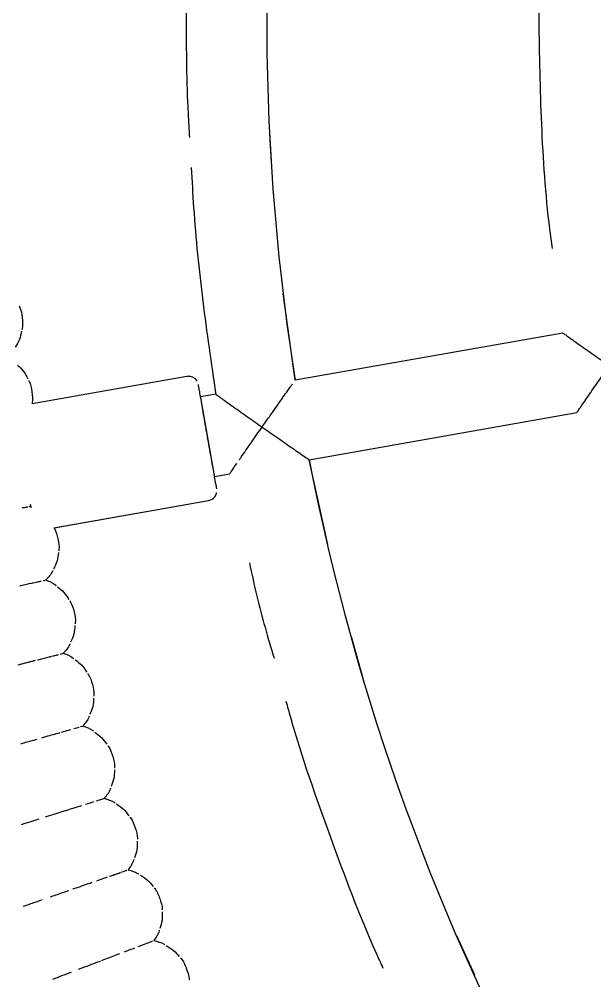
# Model space of a CAD drawing. Extents: x -360 to 379, y -342 to 365.
# Drawn here: x -40.6 to -29.17, y -155.17 to -136.09 of the extents above; entities that cross this region are included whole.
import ezdxf

# ---------------------------------------------------------------- set-up
doc = ezdxf.new("R2010")
doc.units = 0
doc.layers.get('0').update_dxf_attribs({"linetype": 'CONTINUOUS'})

msp = doc.modelspace()

# ---------------------------------------------------------------- linework, layer by layer
at = {"color": 7, "linetype": 'CONTINUOUS'}
for p, q in [((-35.585, -138.929), (-35.619, -138.358)), ((-35.119, -143.252), (-35.356, -141.533)), ((-29.8, -142.314), (-35.119, -143.252)), ((-29.8, -142.314), (-35.119, -143.252)), ((-37.272, -143.175), (-40.342, -143.716)), ((-37.272, -143.175), (-40.341, -143.716)), ((-37.064, -143.271), (-37.064, -143.271)), ((-36.694, -143.53), (-36.997, -143.583)), ((-36.694, -143.53), (-36.997, -143.583)), ((-36.722, -145.142), (-36.994, -143.6)), ((-36.651, -143.561), (-36.648, -143.563)), ((-34.841, -144.828), (-29.522, -143.89)), ((-34.841, -144.828), (-29.522, -143.89)), ((-34.946, -144.755), (-34.884, -144.798)), ((-34.858, -144.816), (-34.841, -144.828)), ((-34.467, -146.512), (-34.841, -144.828)), ((-36.719, -145.159), (-36.417, -145.106)), ((-36.719, -145.159), (-36.417, -145.106)), ((-36.716, -145.173), (-36.719, -145.159)), ((-36.682, -145.366), (-36.684, -145.359)), ((-36.681, -145.375), (-36.682, -145.366)), ((-36.675, -145.476), (-36.675, -145.476)), ((-39.908, -146.178), (-36.838, -145.637)), ((-39.906, -146.178), (-36.838, -145.637)), ((-33.767, -149.168), (-33.996, -148.344)), ((-40.619, -148.895), (-40.271, -148.807)), ((-31.553, -155.055), (-31.908, -154.277)), ((-37.938, -154.375), (-37.935, -154.374))]:
    msp.add_line(p, q, dxfattribs=at)
at = {"color": 7, "linetype": 'CONTINUOUS', "flags": 128}
for points in [[(-40.327, -147.271), (-40.308, -147.267), (-40.296, -147.265)], [(-40.07, -147.215), (-40.069, -147.214), (-40.068, -147.214)], [(-39.984, -148.735), (-39.963, -148.73), (-39.953, -148.727)], [(-39.726, -148.67), (-39.724, -148.669), (-39.723, -148.669)], [(-39.802, -150.246), (-39.798, -150.244), (-39.791, -150.242)], [(-39.54, -150.171), (-39.537, -150.17), (-39.536, -150.17)], [(-38.802, -153.092), (-38.791, -153.088), (-38.582, -153.016)]]:
    msp.add_lwpolyline(points, dxfattribs=at)
at = {"color": 7, "linetype": 'CONTINUOUS'}
for start, end in [(171.0009, 180), (180, 188.9991), (191.0009, 208.9991)]:
    msp.add_arc((10.118, -136.088), 45.8, start, end, dxfattribs=at)
for points, knots in [([(-30.017, -131.539), (-30.034, -131.668), (-30.143, -132.487), (-30.246, -134.005), (-30.27, -135.394), (-30.282, -136.088)], [0, 0, 0, 0, 0.086154, 0.543077, 1, 1, 1, 1]), ([(-37.217, -133.739), (-37.227, -133.899), (-37.277, -134.681), (-37.28, -135.465), (-37.282, -136.088)], [0, 0, 0, 0, 0.20537, 1, 1, 1, 1]), ([(-37.282, -136.088), (-37.28, -136.711), (-37.277, -137.495), (-37.227, -138.277), (-37.217, -138.438)], [0, 0, 0, 0, 0.7946305, 1, 1, 1, 1]), ([(-30.282, -136.088), (-30.27, -136.783), (-30.246, -138.171), (-30.143, -139.69), (-30.034, -140.508), (-30.017, -140.638)], [0, 0, 0, 0, 0.456923, 0.913846, 1, 1, 1, 1]), ([(-37.182, -139.032), (-37.167, -139.295), (-37.119, -140.18), (-36.964, -141.682), (-36.784, -142.914), (-36.694, -143.53)], [0, 0, 0, 0, 0.174575, 0.587288, 1, 1, 1, 1]), ([(-40.596, -141.782), (-40.594, -141.787), (-40.557, -141.856), (-40.547, -141.935), (-40.537, -142.009)], [0, 0, 0, 0, 0.061307, 1, 1, 1, 1]), ([(-40.537, -142.009), (-40.53, -142.083), (-40.521, -142.163), (-40.541, -142.238), (-40.542, -142.243)], [0, 0, 0, 0, 0.938693, 1, 1, 1, 1]), ([(-40.551, -142.277), (-40.562, -142.334), (-40.584, -142.447), (-40.645, -142.544), (-40.675, -142.593)], [0, 0, 0, 0, 0.49715, 1, 1, 1, 1]), ([(-29.8, -142.314), (-29.795, -142.318), (-29.784, -142.325), (-29.71, -142.378), (-29.606, -142.453), (-29.438, -142.572), (-29.191, -142.747), (-28.984, -142.892), (-28.881, -142.965)], [0, 0, 0, 0, 0.125165, 0.250563, 0.368631, 0.5014, 0.751126, 1, 1, 1, 1]), ([(-40.628, -142.951), (-40.586, -142.991), (-40.502, -143.069), (-40.452, -143.173), (-40.427, -143.224)], [0, 0, 0, 0, 0.50285, 1, 1, 1, 1]), ([(-29.522, -143.89), (-29.518, -143.885), (-29.511, -143.875), (-29.459, -143.799), (-29.387, -143.694), (-29.27, -143.524), (-29.098, -143.276), (-28.953, -143.068), (-28.881, -142.965)], [0, 0, 0, 0, 0.125163, 0.25056, 0.368445, 0.501394, 0.751117, 1, 1, 1, 1]), ([(-40.409, -143.255), (-40.407, -143.259), (-40.368, -143.327), (-40.355, -143.406), (-40.344, -143.48)], [0, 0, 0, 0, 0.061307, 1, 1, 1, 1]), ([(-37.067, -143.268), (-37.067, -143.267), (-37.077, -143.241), (-37.121, -143.205), (-37.192, -143.17), (-37.245, -143.173), (-37.272, -143.175)], [0, 0, 0, 0, 0.01764, 0.345093, 0.672547, 1, 1, 1, 1]), ([(-35.774, -144.18), (-35.751, -144.147), (-35.678, -144.042), (-35.533, -143.836), (-35.381, -143.621), (-35.262, -143.454), (-35.197, -143.362), (-35.175, -143.331), (-35.168, -143.322)], [0, 0, 0, 0, 0.100519, 0.313432, 0.624535, 0.7806, 0.937418, 1, 1, 1, 1]), ([(-40.344, -143.48), (-40.334, -143.554), (-40.323, -143.634), (-40.341, -143.711), (-40.343, -143.716)], [0, 0, 0, 0, 0.927684, 1, 1, 1, 1]), ([(-36.694, -143.53), (-36.689, -143.534), (-36.679, -143.541), (-36.604, -143.594), (-36.501, -143.668), (-36.332, -143.788), (-36.085, -143.962), (-35.878, -144.108), (-35.774, -144.18)], [0, 0, 0, 0, 0.1251625, 0.2505623, 0.3685691, 0.501398, 0.7511252, 1, 1, 1, 1]), ([(-36.227, -144.83), (-36.215, -144.813), (-36.146, -144.713), (-35.991, -144.491), (-35.847, -144.284), (-35.774, -144.18)], [0, 0, 0, 0, 0.095088, 0.546242, 1, 1, 1, 1]), ([(-35.774, -144.18), (-35.67, -144.253), (-35.461, -144.399), (-35.214, -144.57), (-35.043, -144.689), (-34.935, -144.763), (-34.857, -144.817), (-34.846, -144.824), (-34.841, -144.828)], [0, 0, 0, 0, 0.250255, 0.499054, 0.624045, 0.749431, 0.874865, 1, 1, 1, 1]), ([(-36.417, -145.106), (-36.413, -145.101), (-36.406, -145.091), (-36.353, -145.013), (-36.308, -144.948), (-36.278, -144.905), (-36.276, -144.902)], [0, 0, 0, 0, 0.33152, 0.663768, 0.975364, 1, 1, 1, 1]), ([(-36.838, -145.637), (-36.812, -145.629), (-36.761, -145.615), (-36.706, -145.557), (-36.677, -145.508), (-36.677, -145.481), (-36.677, -145.479)], [0, 0, 0, 0, 0.327453, 0.654907, 0.98236, 1, 1, 1, 1]), ([(-40.407, -145.757), (-40.406, -145.757), (-40.372, -145.75), (-40.371, -145.75), (-40.371, -145.75)], [0, 0, 0, 0, 0.049022, 1, 1, 1, 1]), ([(-40.379, -145.711), (-40.376, -145.723), (-40.371, -145.751), (-40.368, -145.772), (-40.366, -145.784)], [0, 0, 0, 0, 0.420209, 1, 1, 1, 1]), ([(-40.539, -145.782), (-40.524, -145.779), (-40.469, -145.769), (-40.445, -145.764), (-40.428, -145.761)], [0, 0, 0, 0, 0.261857, 1, 1, 1, 1]), ([(-39.908, -146.178), (-39.905, -146.183), (-39.862, -146.249), (-39.845, -146.328), (-39.829, -146.401)], [0, 0, 0, 0, 0.072316, 1, 1, 1, 1]), ([(-39.829, -146.401), (-39.814, -146.475), (-39.799, -146.553), (-39.812, -146.63), (-39.813, -146.635)], [0, 0, 0, 0, 0.938693, 1, 1, 1, 1]), ([(-39.819, -146.67), (-39.825, -146.727), (-39.837, -146.841), (-39.889, -146.944), (-39.915, -146.996)], [0, 0, 0, 0, 0.4971503, 1, 1, 1, 1]), ([(-36.026, -146.872), (-35.979, -147.094), (-35.844, -147.732), (-35.659, -148.358), (-35.538, -148.766)], [0, 0, 0, 0, 0.3486, 1, 1, 1, 1]), ([(-39.929, -147.027), (-39.931, -147.031), (-39.961, -147.103), (-40.016, -147.16), (-40.068, -147.214)], [0, 0, 0, 0, 0.058424, 1, 1, 1, 1]), ([(-40.584, -147.329), (-40.58, -147.328), (-40.483, -147.306), (-40.397, -147.287), (-40.337, -147.274), (-40.33, -147.272)], [0, 0, 0, 0, 0.036124, 0.8788432, 1, 1, 1, 1]), ([(-40.278, -147.261), (-40.247, -147.254), (-40.195, -147.242), (-40.17, -147.237), (-40.16, -147.235)], [0, 0, 0, 0, 0.592443, 1, 1, 1, 1]), ([(-40.124, -147.227), (-40.115, -147.225), (-40.085, -147.218), (-40.082, -147.217), (-40.08, -147.217)], [0, 0, 0, 0, 0.295193, 1, 1, 1, 1]), ([(-40.068, -147.214), (-39.998, -147.241), (-39.924, -147.27), (-39.866, -147.322), (-39.863, -147.325)], [0, 0, 0, 0, 0.941576, 1, 1, 1, 1]), ([(-39.837, -147.348), (-39.792, -147.383), (-39.701, -147.454), (-39.642, -147.553), (-39.612, -147.602)], [0, 0, 0, 0, 0.50285, 1, 1, 1, 1]), ([(-39.592, -147.631), (-39.589, -147.635), (-39.545, -147.7), (-39.526, -147.777), (-39.508, -147.85)], [0, 0, 0, 0, 0.061307, 1, 1, 1, 1]), ([(-39.508, -147.85), (-39.491, -147.923), (-39.474, -148), (-39.485, -148.078), (-39.485, -148.083)], [0, 0, 0, 0, 0.938693, 1, 1, 1, 1]), ([(-39.49, -148.118), (-39.494, -148.175), (-39.503, -148.29), (-39.552, -148.394), (-39.577, -148.446)], [0, 0, 0, 0, 0.4971503, 1, 1, 1, 1]), ([(-39.59, -148.478), (-39.591, -148.482), (-39.62, -148.555), (-39.673, -148.614), (-39.723, -148.669)], [0, 0, 0, 0, 0.058424, 1, 1, 1, 1]), ([(-40.237, -148.799), (-40.232, -148.798), (-40.135, -148.773), (-40.049, -148.751), (-39.991, -148.737), (-39.984, -148.735)], [0, 0, 0, 0, 0.041089, 0.883628, 1, 1, 1, 1]), ([(-39.933, -148.722), (-39.902, -148.714), (-39.849, -148.701), (-39.825, -148.695), (-39.815, -148.692)], [0, 0, 0, 0, 0.601372, 1, 1, 1, 1]), ([(-39.779, -148.683), (-39.77, -148.681), (-39.741, -148.673), (-39.738, -148.673), (-39.736, -148.672)], [0, 0, 0, 0, 0.303315, 1, 1, 1, 1]), ([(-39.723, -148.669), (-39.653, -148.694), (-39.578, -148.72), (-39.518, -148.771), (-39.515, -148.774)], [0, 0, 0, 0, 0.941576, 1, 1, 1, 1]), ([(-39.489, -148.796), (-39.442, -148.83), (-39.349, -148.899), (-39.287, -148.995), (-39.256, -149.044)], [0, 0, 0, 0, 0.50285, 1, 1, 1, 1]), ([(-40.588, -148.887), (-40.558, -148.88), (-40.441, -148.85), (-40.354, -148.828), (-40.288, -148.812)], [0, 0, 0, 0, 0.256557, 1, 1, 1, 1]), ([(-39.235, -149.072), (-39.233, -149.076), (-39.186, -149.139), (-39.165, -149.216), (-39.145, -149.288)], [0, 0, 0, 0, 0.061307, 1, 1, 1, 1]), ([(-39.145, -149.288), (-39.126, -149.36), (-39.106, -149.438), (-39.115, -149.515), (-39.115, -149.52)], [0, 0, 0, 0, 0.938693, 1, 1, 1, 1]), ([(-39.119, -149.556), (-39.122, -149.613), (-39.127, -149.728), (-39.173, -149.833), (-39.196, -149.886)], [0, 0, 0, 0, 0.49715, 1, 1, 1, 1]), ([(-35.301, -149.622), (-35.272, -149.728), (-35.024, -150.634), (-34.428, -152.302), (-33.813, -153.962), (-33.42, -154.816), (-33.375, -154.915)], [0, 0, 0, 0, 0.0581129, 0.5, 0.9418871, 1, 1, 1, 1]), ([(-39.208, -149.918), (-39.21, -149.923), (-39.236, -149.996), (-39.288, -150.057), (-39.336, -150.113)], [0, 0, 0, 0, 0.058424, 1, 1, 1, 1]), ([(-39.514, -150.164), (-39.495, -150.158), (-39.444, -150.144), (-39.422, -150.138), (-39.408, -150.134)], [0, 0, 0, 0, 0.374497, 1, 1, 1, 1]), ([(-39.378, -150.125), (-39.375, -150.124), (-39.339, -150.114), (-39.337, -150.114), (-39.336, -150.113)], [0, 0, 0, 0, 0.105703, 1, 1, 1, 1]), ([(-39.336, -150.113), (-39.265, -150.136), (-39.189, -150.16), (-39.128, -150.209), (-39.125, -150.212)], [0, 0, 0, 0, 0.941576, 1, 1, 1, 1]), ([(-40.145, -150.343), (-40.133, -150.339), (-40.009, -150.304), (-39.898, -150.273), (-39.821, -150.251), (-39.815, -150.249)], [0, 0, 0, 0, 0.0950388, 0.9309859, 1, 1, 1, 1]), ([(-39.758, -150.233), (-39.706, -150.218), (-39.632, -150.197), (-39.586, -150.184), (-39.572, -150.18)], [0, 0, 0, 0, 0.697895, 1, 1, 1, 1]), ([(-39.098, -150.233), (-39.05, -150.266), (-38.956, -150.332), (-38.891, -150.427), (-38.859, -150.474)], [0, 0, 0, 0, 0.50285, 1, 1, 1, 1]), ([(-40.568, -150.463), (-40.523, -150.45), (-40.403, -150.416), (-40.305, -150.388), (-40.244, -150.371)], [0, 0, 0, 0, 0.3649225, 1, 1, 1, 1]), ([(-38.837, -150.502), (-38.834, -150.506), (-38.786, -150.568), (-38.762, -150.644), (-38.74, -150.715)], [0, 0, 0, 0, 0.061307, 1, 1, 1, 1]), ([(-38.74, -150.715), (-38.719, -150.787), (-38.697, -150.864), (-38.704, -150.942), (-38.704, -150.946)], [0, 0, 0, 0, 0.938693, 1, 1, 1, 1]), ([(-38.707, -150.982), (-38.708, -151.039), (-38.71, -151.154), (-38.753, -151.261), (-38.774, -151.315)], [0, 0, 0, 0, 0.49715, 1, 1, 1, 1]), ([(-38.785, -151.347), (-38.786, -151.352), (-38.811, -151.426), (-38.861, -151.488), (-38.908, -151.546)], [0, 0, 0, 0, 0.058424, 1, 1, 1, 1]), ([(-39.279, -151.663), (-39.245, -151.652), (-39.178, -151.631), (-39.137, -151.618), (-39.117, -151.612)], [0, 0, 0, 0, 0.508213, 1, 1, 1, 1]), ([(-39.062, -151.595), (-39.051, -151.591), (-38.99, -151.572), (-38.965, -151.564), (-38.943, -151.557)], [0, 0, 0, 0, 0.180681, 1, 1, 1, 1]), ([(-38.939, -151.556), (-38.939, -151.556), (-38.908, -151.546), (-38.908, -151.546), (-38.908, -151.546)], [0, 0, 0, 0, 0.007407, 1, 1, 1, 1]), ([(-38.908, -151.546), (-38.836, -151.567), (-38.759, -151.589), (-38.697, -151.635), (-38.693, -151.638)], [0, 0, 0, 0, 0.941576, 1, 1, 1, 1]), ([(-38.666, -151.659), (-38.617, -151.69), (-38.521, -151.753), (-38.453, -151.846), (-38.42, -151.893)], [0, 0, 0, 0, 0.50285, 1, 1, 1, 1]), ([(-40.075, -151.914), (-40.048, -151.905), (-39.894, -151.857), (-39.666, -151.785), (-39.452, -151.718), (-39.369, -151.691), (-39.355, -151.687)], [0, 0, 0, 0, 0.088768, 0.504084, 0.918195, 1, 1, 1, 1]), ([(-40.55, -152.064), (-40.484, -152.043), (-40.359, -152.004), (-40.254, -151.97), (-40.204, -151.954)], [0, 0, 0, 0, 0.527175, 1, 1, 1, 1]), ([(-38.397, -151.92), (-38.394, -151.924), (-38.344, -151.984), (-38.318, -152.059), (-38.294, -152.13)], [0, 0, 0, 0, 0.061307, 1, 1, 1, 1]), ([(-38.294, -152.13), (-38.271, -152.201), (-38.247, -152.277), (-38.251, -152.355), (-38.251, -152.36)], [0, 0, 0, 0, 0.938693, 1, 1, 1, 1]), ([(-38.253, -152.396), (-38.252, -152.453), (-38.251, -152.568), (-38.291, -152.676), (-38.311, -152.73)], [0, 0, 0, 0, 0.4971503, 1, 1, 1, 1]), ([(-38.321, -152.763), (-38.322, -152.768), (-38.344, -152.842), (-38.392, -152.906), (-38.437, -152.965)], [0, 0, 0, 0, 0.058424, 1, 1, 1, 1]), ([(-38.567, -153.01), (-38.564, -153.009), (-38.511, -152.991), (-38.475, -152.978), (-38.465, -152.975), (-38.463, -152.974)], [0, 0, 0, 0, 0.04335, 0.879574, 1, 1, 1, 1]), ([(-38.437, -152.965), (-38.365, -152.984), (-38.288, -153.004), (-38.224, -153.049), (-38.22, -153.051)], [0, 0, 0, 0, 0.941576, 1, 1, 1, 1]), ([(-39.059, -153.181), (-39.01, -153.164), (-38.926, -153.135), (-38.867, -153.115), (-38.842, -153.106)], [0, 0, 0, 0, 0.578192, 1, 1, 1, 1]), ([(-38.764, -153.079), (-38.746, -153.072), (-38.673, -153.047), (-38.629, -153.032), (-38.597, -153.021)], [0, 0, 0, 0, 0.253076, 1, 1, 1, 1]), ([(-38.192, -153.071), (-38.143, -153.101), (-38.045, -153.161), (-37.974, -153.252), (-37.939, -153.298)], [0, 0, 0, 0, 0.5028497, 1, 1, 1, 1]), ([(-39.982, -153.502), (-39.945, -153.489), (-39.808, -153.442), (-39.693, -153.402), (-39.609, -153.373)], [0, 0, 0, 0, 0.27251, 1, 1, 1, 1]), ([(-39.535, -153.347), (-39.527, -153.344), (-39.396, -153.298), (-39.265, -153.253), (-39.162, -153.217), (-39.148, -153.212)], [0, 0, 0, 0, 0.048051, 0.872156, 1, 1, 1, 1]), ([(-37.916, -153.324), (-37.913, -153.328), (-37.861, -153.387), (-37.833, -153.461), (-37.807, -153.531)], [0, 0, 0, 0, 0.061307, 1, 1, 1, 1]), ([(-40.518, -153.688), (-40.436, -153.66), (-40.3, -153.613), (-40.181, -153.571), (-40.134, -153.555)], [0, 0, 0, 0, 0.601751, 1, 1, 1, 1]), ([(-37.807, -153.531), (-37.782, -153.602), (-37.755, -153.677), (-37.757, -153.755), (-37.757, -153.76)], [0, 0, 0, 0, 0.938693, 1, 1, 1, 1]), ([(-37.758, -153.796), (-37.756, -153.853), (-37.751, -153.968), (-37.788, -154.077), (-37.806, -154.132)], [0, 0, 0, 0, 0.49715, 1, 1, 1, 1]), ([(-37.815, -154.165), (-37.816, -154.169), (-37.836, -154.245), (-37.882, -154.309), (-37.926, -154.37)], [0, 0, 0, 0, 0.058424, 1, 1, 1, 1]), ([(-38.509, -154.592), (-38.473, -154.578), (-38.392, -154.548), (-38.335, -154.526), (-38.304, -154.514)], [0, 0, 0, 0, 0.443845, 1, 1, 1, 1]), ([(-38.232, -154.487), (-38.22, -154.482), (-38.138, -154.451), (-38.076, -154.427), (-38.045, -154.416), (-38.044, -154.415)], [0, 0, 0, 0, 0.141366, 0.979558, 1, 1, 1, 1]), ([(-38.034, -154.411), (-38.001, -154.399), (-37.959, -154.383), (-37.951, -154.38), (-37.949, -154.379)], [0, 0, 0, 0, 0.7908197, 1, 1, 1, 1]), ([(-37.926, -154.37), (-37.853, -154.387), (-37.775, -154.404), (-37.71, -154.447), (-37.707, -154.45)], [0, 0, 0, 0, 0.941576, 1, 1, 1, 1]), ([(-37.678, -154.469), (-37.628, -154.498), (-37.528, -154.555), (-37.455, -154.644), (-37.419, -154.688)], [0, 0, 0, 0, 0.50285, 1, 1, 1, 1]), ([(-38.956, -154.762), (-38.855, -154.724), (-38.726, -154.675), (-38.628, -154.637), (-38.607, -154.629)], [0, 0, 0, 0, 0.784623, 1, 1, 1, 1]), ([(-37.394, -154.714), (-37.391, -154.718), (-37.338, -154.775), (-37.307, -154.848), (-37.279, -154.918)], [0, 0, 0, 0, 0.061307, 1, 1, 1, 1]), ([(-39.421, -154.939), (-39.396, -154.93), (-39.238, -154.87), (-39.092, -154.814), (-38.987, -154.774), (-38.985, -154.773)], [0, 0, 0, 0, 0.153159, 0.983188, 1, 1, 1, 1]), ([(-39.931, -155.133), (-39.87, -155.11), (-39.738, -155.06), (-39.623, -155.016), (-39.561, -154.993)], [0, 0, 0, 0, 0.466952, 1, 1, 1, 1]), ([(-37.279, -154.918), (-37.252, -154.988), (-37.223, -155.062), (-37.223, -155.14), (-37.223, -155.145)], [0, 0, 0, 0, 0.938693, 1, 1, 1, 1])]:
    msp.add_open_spline(points, degree=3, knots=knots, dxfattribs=at)
msp.add_open_spline([(-36.675, -145.405), (-36.676, -145.401), (-36.677, -145.394), (-36.688, -145.332), (-36.705, -145.237), (-36.728, -145.107), (-36.756, -144.949), (-36.787, -144.77), (-36.822, -144.574), (-36.858, -144.371), (-36.893, -144.168), (-36.928, -143.973), (-36.96, -143.793), (-36.987, -143.635), (-37.01, -143.506), (-37.027, -143.41), (-37.038, -143.349), (-37.039, -143.341), (-37.04, -143.337)], degree=3, dxfattribs=at)

doc.saveas('drawing.dxf')
